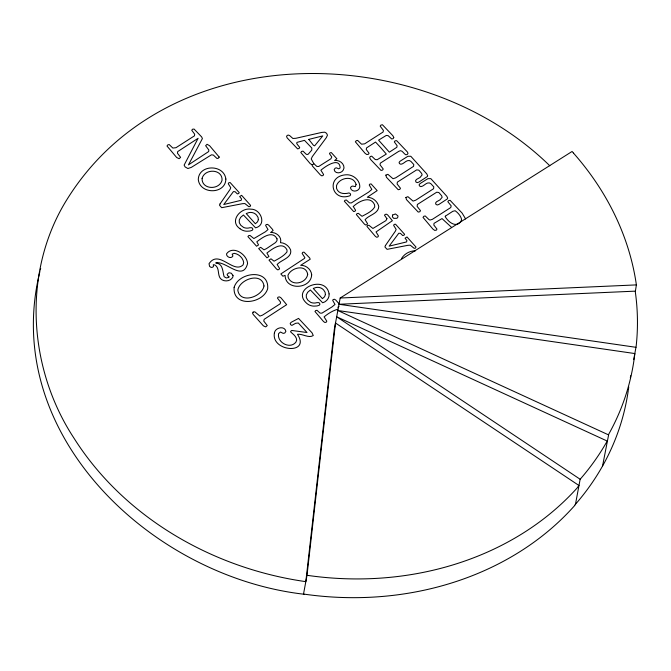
<?xml version="1.0" encoding="UTF-8"?>
<svg xmlns="http://www.w3.org/2000/svg" width="671" height="671" viewBox="0 0 671 671"><rect width="100%" height="100%" fill="white"/><g stroke="black" fill="none" stroke-linecap="round" stroke-linejoin="round"><path stroke-width="1.01" d="M303.493 594.145L306.999 575.408L335.5 323.003L578.981 485.51L578.167 486.45M633.726 359.606L636.15 346.261A301.388 254.745 10.6 0 0 635.303 291.776L636.385 284.898L635.999 282.315A304.181 257.11 10.6 0 0 573.52 153.147M573.554 153.131L572.078 151.478L340.18 298.016L334.334 329.251L305.833 581.648C213.328 568.555 124.219 517.777 73.81 437.895C27.939 367.951 21.975 272.04 66.639 200.025C167.935 36.075 420.063 38.876 549.809 165.771M575.475 504.248L580.147 479.262L581.497 477.71A296.683 250.778 10.6 0 0 605.997 443.195L607.221 441.057L336.666 316.762L580.147 479.262M602.541 466.043L608.765 434.145A298.738 252.506 10.6 0 0 634.598 355.672L634.858 353.558L337.84 310.514L608.387 434.808M630.329 377.739L630.706 375.726M39.899 271.529C-0.235 434.338 151.797 576.8 304.114 594.238M40.294 269.985L40.688 268.442M313.81 163.632L311.227 158.952L312.292 156.611L326.291 137.698L327.473 135.173L326.559 133.277L324.772 132.195L321.803 132.405L295.886 138.285L292.883 138.478L289.763 135.676L288.564 135.097L287.188 135.374L286.567 136.507L287.18 137.924L297.572 148.861L299.023 148.526L299.727 147.444L297.161 144.215L296.666 143.158L297.035 142.369L304.5 140.356L311.839 148.039L311.73 150.145L308.19 154.229L306.957 154.531L305.917 153.994L303.032 151.143L301.606 151.42L300.809 152.476L310.287 163.732L311.948 164.605L313.206 164.445L313.81 163.632L316.871 166.442L318.75 166.467L330.912 158.767L331.784 156.964L329.461 153.659L329.998 152.837L331.315 152.585L336.867 158.759L334.586 160.554C339.073 159.748 344.114 163.187 344.013 167.951L343.2 170.191C341.254 173.571 334.896 174.057 334.141 169.629L335.173 168.161L336.364 167.834L338.763 168.832L340.172 167.876C339.568 156.418 325.024 166.626 320.881 170.216L323.623 174.569L322.944 175.609L321.669 175.802L320.361 174.921L312.451 166.081L311.948 164.605M401.493 258.612C404.286 253.814 409.931 250.719 415.466 250.811M574.661 505.188L576.825 502.696A296.683 250.778 10.6 0 0 601.317 468.19L602.919 465.38A298.738 252.506 10.6 0 0 628.215 390.858M337.781 307.217L338.956 306.538M337.807 309.23C332.724 310.639 328.111 313.55 324.076 316.888L326.827 321.233L326.148 322.273L324.873 322.474L323.565 321.585L314.976 311.503L315.638 310.606L317.006 310.304L320.067 313.105L321.946 313.139L332.044 306.89L334.997 304.458L332.665 300.331L333.193 299.509L334.519 299.258L335.827 300.113L339.258 303.971M340.18 298.016L636.385 284.898M635.211 291.147L339.006 304.265L636.024 347.318M306.999 575.408L307.62 575.492M451.415 227.234L442.013 218.578L434.036 223.342L433.827 225.045L436.997 229.13L436.284 230.203L434.665 230.379L432.87 229.046L423.024 217.387L423.862 216.263L425.238 215.97L428.979 219.61L430.01 220.038L432.292 219.392L450.769 207.54L451.172 205.846L447.825 201.703L448.572 200.646L450.065 200.293L462.16 213.143L465.632 218.981M240 228.719C228.87 221.38 240.486 207.364 250.904 209.176C260.893 208.899 267.1 224.919 255.576 227.855L243.447 215.005L240.621 217.379L239.262 220.013L239.304 222.73L240.805 225.305L243.699 227.486A7.775 6.567 10.6 0 0 249.578 227.796L251.373 227.654L252.481 228.174L252.875 229.339L252.17 230.346L249.998 231.042L246.836 231.227A9.922 8.387 10.6 0 1 240 228.719M628.752 386.907A298.738 252.506 10.6 0 1 628.333 390.069M578.377 486.584A296.767 250.845 10.6 0 1 307.628 575.391M574.871 505.33A296.767 250.845 10.6 0 1 304.122 594.129M329.1 293.915C329.587 297.949 326.483 301.849 322.625 302.764L310.379 289.989L307.67 292.288L306.311 294.913L306.362 297.639L307.863 300.205L310.748 302.386A7.775 6.567 10.6 0 0 316.628 302.705L318.423 302.562L319.53 303.074L319.933 304.24L319.228 305.255L317.048 305.951L313.885 306.135A9.922 8.387 10.6 0 1 307.058 303.619C289.78 288.983 325.77 273.869 329.1 293.915M353.265 206.509L355.622 210.308L354.9 211.306L353.667 211.566L344.34 201.216L344.978 200.285L346.362 200L349.457 202.868L351.285 202.952L368.572 192.166L371.843 189.44L369.226 184.995L369.805 184.139L371.097 183.904L377.161 190.631L367.305 197.24C372.59 197.316 377.53 201.266 378.754 206.391C378.62 213.688 369.008 214.93 365.083 219.685L367.549 223.661L366.852 224.726L365.62 224.978L364.345 224.047L356.368 214.569L356.989 213.638L358.339 213.336L362.038 216.305C366.584 213.814 371.977 211.575 374.712 206.962L374.577 204.764C370.291 195.152 358.7 201.392 353.265 206.509M277.014 238.801L276.997 240.629L275.596 242.525L266.53 248.589L264.038 249.838L260.658 247.314L258.671 248.555L266.957 257.815L268.92 256.548L266.899 253.034C272.124 249.058 282.558 240.839 287.02 249.973L286.97 251.944C283.665 256.137 278.691 258.662 274.078 261.178L270.975 258.821L268.979 260.096L276.393 268.895L277.668 269.834L278.91 269.574L279.597 268.509L277.165 264.5C281.199 259.778 292.455 257.823 290.593 249.838C288.849 245.846 284.898 242.827 280.486 242.65C282.239 236.913 275.999 231.889 270.598 232.518L273.089 230.547L272.543 229.415L268.803 225.238L267.477 224.366L266.144 224.609L265.624 225.439L268.006 229.557L265.523 231.705L253.881 238.549L249.973 235.42L248.58 235.697L247.926 236.611L256.565 246.24L258.553 244.932L256.817 241.803C262.042 237.769 272.451 229.834 277.014 238.801M225.867 179.048C225.624 194.372 200.084 194.699 198.289 179.627C198.582 164.286 223.988 164.026 225.867 179.048M232.98 275.378L232.946 276.888C230.849 281.51 223.82 282.248 220.474 278.566C217.211 274.573 219.878 267.595 214.678 264.902L213.269 264.726L213.529 266.253L212.741 267.209L211.172 267.435L209.595 266.421L209.033 263.72C218.872 248.824 233.458 274.506 243.145 264.81L243.69 262.52C243.019 257.874 238.851 254.015 234.254 253.328L232.174 254.133L232.921 255.97L231.94 257.11C229.985 258.268 227.435 257.001 226.647 254.997L226.597 253.755C232.971 244.957 247.146 254.494 247.565 263.544C242.843 282.181 225.49 260.189 215.735 262.94C223.233 263.56 222.529 271.545 224.122 276.712L226.353 277.962L228.828 277.391L229.214 276.804L227.62 275.722L227.1 274.322L228.97 272.745L231.243 273.206L232.98 275.378M386.932 218.696L385.934 220.616L372.908 228.467L368.949 225.28L367.582 225.54L366.962 226.463L375.315 236.301L376.59 237.232L377.823 236.98L378.494 235.949L376.054 231.94L392.376 220.709L387.628 214.879L386.429 214.208L385.179 214.418L384.508 215.24L386.932 218.696M356.083 184.408L355.345 186.605L352.627 186.085L351.327 186.479L350.455 187.838C351.487 192.736 359.052 191.747 359.799 187.125C360.176 180.046 352.761 174.141 345.909 174.796C325.51 176.213 331.549 202.332 349.96 195.747L350.648 194.724L350.195 193.508L348.97 192.963C344.315 194.229 338.276 193.81 336.54 188.366L336.532 185.599C339.232 177.513 353.508 174.963 356.083 184.408M202.088 178.385C201.568 189.792 219.392 190.371 222.051 180.247C222.655 168.798 204.772 168.295 202.088 178.385M311.68 274.775C311.042 289.268 285.276 290.795 285.1 275.336L282.902 276.234L280.83 273.944L304.357 258.494L304.902 257.714L302.126 253.386L302.764 252.346L303.997 252.137L309.675 257.941L310.187 259.241L300.658 265.33C306.01 265.07 311.193 269.432 311.68 274.775M274.405 332.933C270.941 351.898 310.958 354.875 297.479 334.301C302.403 333.537 308.786 338.578 313.265 335.517L312.04 332.824L298.561 318.398L291.197 322.29L290.191 323.414L290.61 324.638L291.885 325.401L295.634 323.296L298.301 323.003L307.016 332.522L291.751 330.451L290.585 331.39L290.971 332.279C293.445 334.384 296.548 336.641 296.683 340.189L295.886 342.176C289.922 349.692 276.754 342.311 278.599 333.604L280.461 332.011L283.154 333.378L284.789 333.017L285.888 331.365C284.697 325.343 275.169 327.523 274.405 332.933M307.679 274.322C306.471 283.17 291.902 286.827 288.211 277.509L287.976 275.236C291.164 267.578 306.01 263.829 307.679 274.322M234.129 287.314C232.418 307.796 263.04 304.055 267.67 288.74C269.398 268.241 238.775 272.023 234.129 287.314M445.318 216.188L445.242 216.716C448.278 221.967 455.928 228.241 460.96 221.505L461.606 219.367C460.692 215.81 458.075 212.816 455.123 210.728L452.757 211.331L445.318 216.188M393.76 137.438L393.181 138.637L391.721 138.981L388.14 135.651L386.295 135.425L378.578 140.138L389.356 152.174L396.838 147.285L397.115 145.699L394.305 141.883L395.085 140.835L396.645 140.667L407.356 151.923L408.027 153.365L407.205 154.506L405.804 154.783C403.43 153.676 401.979 149.004 398.759 151.327L380.356 163.137L379.996 164.806L383.258 169.033L382.579 170.073L381.027 170.442L370.543 159.421L369.662 157.727L370.291 156.494L371.709 156.167L375.265 159.555L377.169 159.723L386.303 154.078L380.935 147.872L375.542 142.059L366.534 147.914L366.257 149.499L369.092 153.282L368.295 154.364L366.76 154.498L365.074 153.315L355.387 141.833L356.226 140.709L357.618 140.407L361.543 144.198L364.655 143.837L383.082 132.028L383.409 130.409L380.189 126.148L380.935 125.091L382.428 124.739L392.879 135.743L393.76 137.438M264.005 285.963C262.126 296.959 239.857 304.475 237.811 290.115C239.69 279.094 261.925 271.612 264.005 285.963M219.191 157.064L218.419 158.197L217.018 158.507L213.328 155.035L211.44 154.825L191.327 167.373L187.897 168.53L185.121 166.936L184.122 165.125L198.104 138.293L177.681 151.604L177.471 153.256L180.6 157.35L179.149 158.708L176.666 157.5L167.004 146.018L167.834 144.835L169.201 144.559L172.85 148.056L175.97 147.704L194.439 135.852L194.682 134.208L191.755 130.266L192.543 129.218L194.078 129.067L201.644 136.909L202.399 138.57L188.467 164.873L208.664 151.554L208.832 149.985L205.636 145.699L207.062 144.299L209.578 145.699L219.191 157.064M385.875 175.114L386.437 177.253L398.213 189.725L399.799 189.381L400.486 188.299L397.123 184.013L397.366 182.101L416.699 169.864L418.83 170.157L421.623 173.386L422.126 174.921L419.979 177.513L416.456 179.451L415.55 180.675L415.936 182.017L417.211 182.629L418.754 182.16L427.385 176.515L427.662 175.743L426.781 173.89L410.803 156.268L407.884 156.284L400.033 161.25L399.094 162.382L399.455 163.598L400.872 164.269C404.026 163.925 405.829 160.134 409.243 160.52L410.837 161.342L413.789 164.521L413.562 166.358L395.664 177.849L393.03 178.729L387.88 174.309L385.875 175.114M405.888 197.475L406.458 199.614L418.226 212.086L419.82 211.742L420.499 210.66L417.144 206.374L417.387 204.454L436.712 192.216L438.851 192.518L441.635 195.739L442.147 197.282L439.991 199.874L436.477 201.812L435.571 203.036L435.957 204.378L437.224 204.99L438.775 204.521L447.398 198.868L447.683 198.096L446.794 196.251L430.816 178.629L427.905 178.645L420.054 183.602L419.115 184.735L419.467 185.959L420.885 186.63C424.038 186.286 425.85 182.495 429.255 182.881L430.857 183.695L433.802 186.882L433.575 188.719L415.685 200.21L413.051 201.09L407.893 196.662L405.888 197.475M220.021 203.942L219.551 205.343L221.707 207.7L242.499 203.682L244.865 203.548L248.79 206.676L250.073 206.517L250.644 205.443L241.619 195.328L239.69 196.519L241.543 198.91L241.208 200.285L223.762 204.521L233.424 191.587L235.118 191.738L237.341 193.902L238.616 193.575L239.237 192.661L230.178 182.579L228.794 182.747L228.257 183.737L230.765 187.721L230.044 189.457L220.021 203.942M385.397 245.578L384.919 246.987L387.075 249.344L407.876 245.326L410.241 245.183L414.166 248.312L415.45 248.153L416.02 247.087L406.995 236.964L405.058 238.163L406.92 240.554L406.584 241.921L389.138 246.156L398.8 233.231L400.495 233.374L402.717 235.538L403.992 235.219L404.605 234.305L395.555 224.223L394.171 224.382L393.634 225.372L396.142 229.356L395.42 231.092L385.397 245.578M392.61 215.039L392.401 216.859L393.76 218.377L396.838 218.285A2.818 2.382 10.6 0 0 397.853 215.819L395.42 213.94L392.61 215.039M258.343 219.702L257.521 221.841L255.366 223.745L246.223 213.537L249.067 212.556A7.046 5.955 10.6 0 1 256.632 215.139L258.05 217.387L258.343 219.702M325.393 294.603L324.579 296.741L322.415 298.654L313.273 288.438L316.125 287.465A7.046 5.955 10.6 0 1 323.682 290.04L325.108 292.288L325.393 294.603M308.803 139.4L313.416 145.288L314.632 145.85L322.768 135.894L308.803 139.4M253.118 312.107L252.548 313.131L253.244 314.514L263.393 325.846L265.733 326.911L267.268 325.552L263.762 321.074L264.181 319.321L286.668 304.684L280.956 297.823L279.522 296.901L278.096 297.144L277.433 298.109L280.579 302.143L280.184 303.804L262.462 315.169L259.929 316.075L254.795 311.805L253.118 312.107"/></g></svg>
